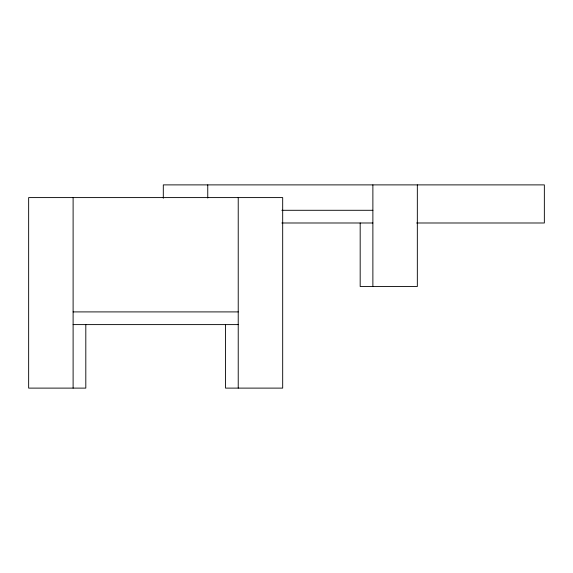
<?xml version="1.0" encoding="UTF-8"?>
<svg xmlns="http://www.w3.org/2000/svg" width="573" height="573" viewBox="0 0 573 573"><rect width="100%" height="100%" fill="white"/><g stroke="black" fill="none" stroke-linecap="round" stroke-linejoin="round"><path stroke-width="0.86" d="M281.837 210.291L372.88 210.291M281.837 222.99L372.88 222.99M416.643 222.99L544.35 222.99L544.35 184.886L163.305 184.886L163.305 198.258M73.108 311.905L238.225 311.905M73.108 324.605L238.225 324.605M417.337 184.886L417.337 286.5L360.181 286.5L360.181 222.99M372.88 184.886L372.88 286.5M238.225 197.592L238.225 388.114M225.526 324.605L225.526 388.114L282.682 388.114L282.682 197.592L28.65 197.592L28.65 388.114L85.807 388.114L85.807 324.605M207.755 184.886L207.755 198.029M73.108 197.592L73.108 388.114"/></g></svg>
